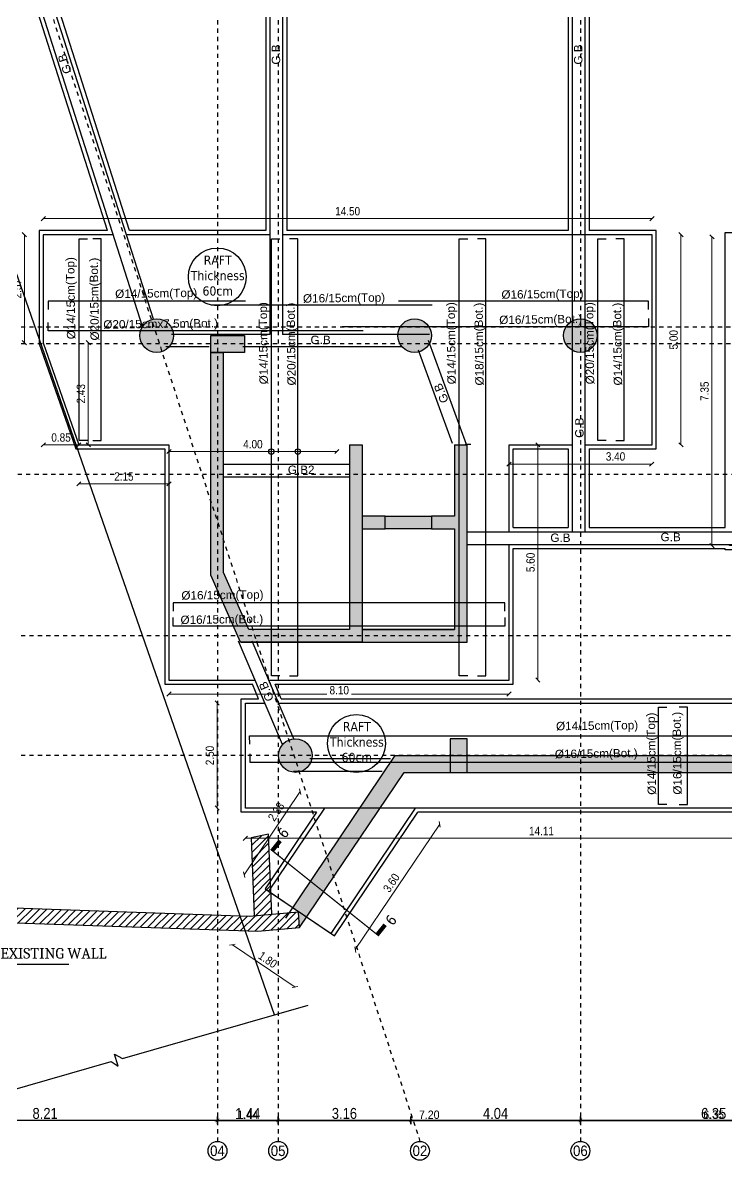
# Model space of a CAD drawing. Header units: metres. Extents: x -55 to 193, y -43 to 92.
# Drawn here: x -22.38 to -5.62, y -10.28 to 16.8 of the extents above; entities that cross this region are included whole.
import ezdxf
from ezdxf.enums import TextEntityAlignment as Align

# ---------------------------------------------------------------- set-up
doc = ezdxf.new("R2010")
doc.units = ezdxf.units.M
doc.header["$MEASUREMENT"] = 0
doc.linetypes.add('CENTER', pattern=[50.8, 31.75, -6.35, 6.35, -6.35])
doc.linetypes.add('F.B COLUMN & AXIS$0$DASHDOT', pattern=[25.4, 12.7, -6.35, 0, -6.35])
for name, color, linetype in [('$0$A-AX-AXIS TAGS', 20, 'Continuous'), ('$0$A-AX-NO. TEXT', 41, 'Continuous'), ('A-AX-AXIS LINE', 9, 'CENTER'), ('A-G-DIMENSION', 191, 'Continuous'), ('A-G-EXISTING WALL', 53, 'Continuous'), ('A-G-XREF LOCKED', 7, 'Continuous'), ('A-P-TEXT', 2, 'Continuous'), ('S-BLINDING LINE', 1, 'Continuous'), ('S-CONCRETE PLANS', 4, 'Continuous'), ('S-CONCRETE WALLS', 5, 'Continuous'), ('S-S-BEARING WALL', 150, 'Continuous'), ('S-S-BEARING WALL HATCH', 250, 'Continuous'), ('S-S-BEARING WALL HATCH UNDER THE GROUND', 250, 'Continuous'), ('S-S-BEARING WALL UNDER THE GROUND', 150, 'Continuous'), ('S-S-COLUMN', 60, 'Continuous'), ('S-S-COLUMN HATCH', 250, 'Continuous'), ('S-Steel', 3, 'Continuous'), ('S-SYMPOLS', 6, 'Continuous'), ('S-TAGS', 135, 'Continuous'), ('S-TEXT- BEAMS', 7, 'Continuous')]:
    doc.layers.add(name, color=color, linetype=linetype)
doc.layers.add('S-DIMENSIONS', color=134, linetype='Continuous', lineweight=13)
doc.layers.add('S-TEXT-STEEL', color=255, linetype='Continuous', lineweight=15)
doc.styles.add('$0$MT 1-150 (m)', font='arial.ttf', dxfattribs={"width": 0.9, "height": 0.3})
doc.styles.add('ARIAL', font='arial.ttf')
doc.styles.add('MT 1-100 (m)', font='arial.ttf', dxfattribs={"width": 0.9, "height": 0.2})
doc.styles.add('Site 1-200 (m)', font='arial.ttf', dxfattribs={"width": 0.85, "height": 0.2})
doc.styles.get("Standard").update_dxf_attribs({"font": 'arial.ttf'})
doc.styles.add('Tohama', font='tahoma.ttf')
doc.dimstyles.new('FC 1-100 (m)', dxfattribs={"dimtxt": 0.2, "dimasz": 0.1, "dimexe": 0.144, "dimexo": 0.144, "dimgap": 0.072, "dimtad": 1, "dimzin": 1, "dimtxsty": 'Site 1-200 (m)', "dimblk": 'OBLIQUE', "dimcen": 90, "dimse1": 1, "dimse2": 1, "dimclrd": 256, "dimclrt": 256, "dimadec": 3, "dimazin": 3, "dimtfac": 1, "dimtix": 1, "dimtmove": 2, "dimatfit": 3, "dimfxl": 0.144, "dimlwd": -1})
doc.dimstyles.new('FC 1-200 (m)', dxfattribs={"dimtxt": 0.26, "dimasz": 0.03, "dimexe": 0.144, "dimexo": 0.144, "dimgap": 0.03, "dimtad": 1, "dimzin": 9, "dimtxsty": 'Site 1-200 (m)', "dimblk": 'CC-DIMTICK', "dimcen": 90, "dimse1": 1, "dimse2": 1, "dimclrd": 256, "dimclrt": 256, "dimadec": 3, "dimazin": 3, "dimtfac": 1, "dimtix": 1, "dimtmove": 2, "dimatfit": 3, "dimfxl": 0.144, "dimlwd": -1})
doc.dimstyles.new('MOSTAQBAL 1-100 (m)', dxfattribs={"dimtxt": 0.2, "dimasz": 0.027, "dimexe": 0.144, "dimexo": 0.144, "dimgap": 0.072, "dimtad": 1, "dimzin": 1, "dimtxsty": 'MT 1-100 (m)', "dimblk": 'CC-DIMTICK', "dimcen": 90, "dimse1": 1, "dimse2": 1, "dimclrd": 256, "dimclrt": 256, "dimadec": 3, "dimazin": 3, "dimtfac": 1, "dimtix": 1, "dimtmove": 2, "dimatfit": 3, "dimfxl": 0.144, "dimlwd": -1})

# ---------------------------------------------------------------- blocks, each defined once
blk = doc.blocks.new('EXISTING WALL')
for p, q in [((-15.816, -4.378), (-16.98, -4.476)), ((-15.785, -4.742), (-15.816, -4.378))]:
    blk.add_line(p, q)
for points in [[(-16.45, -4.431), (-16.526, -2.517), (-16.938, -2.61), (-16.865, -4.466)], [(-26.059, -4.17), (-26.065, -4.515), (-25.344, -4.533), (-16.781, -4.831), (-15.785, -4.742)], [(-16.98, -4.476), (-25.297, -4.183), (-26.059, -4.17)]]:
    blk.add_lwpolyline(points)
blk = doc.blocks.new('_OBLIQUE')
at = {"color": 0, "linetype": 'ByBlock'}
blk.add_line((-0.5, -0.5), (0.5, 0.5), dxfattribs=at)
blk = doc.blocks.new('$0$AXIS TAGS')
at = {"layer": '$0$A-AX-AXIS TAGS'}
blk.add_circle((0, 0), 0.225, dxfattribs=at)
at = {"layer": '$0$A-AX-NO. TEXT', "style": '$0$MT 1-150 (m)', "width": 0.9}
blk.add_attdef('A', text='', height=0.25, dxfattribs=at).set_placement((0, 0), align=Align.MIDDLE_CENTER)
blk = doc.blocks.new('1086-B1-AX-BS2')
at = {"layer": 'A-AX-AXIS LINE', "linetype": 'F.B COLUMN & AXIS$0$DASHDOT', "ltscale": 0.05}
for p, q in [((-38063, 67057, 0), (-12920, -9832, 0)), ((-17743, 67057), (-17743, -9832)), ((-16298, 67057), (-16298, -9832)), ((-9098, 67057), (-9098, -9832)), ((13678, 9549), (-51502, 9549)), ((13678, 9149), (-51502, 9149)), ((13678, 2199), (-51502, 2199)), ((13678, -648), (-51502, -648))]:
    blk.add_line(p, q, dxfattribs=at)
at = {"layer": '$0$A-AX-NO. TEXT', "xscale": 999.9999999999995, "yscale": 999.9999999999995, "zscale": 999.9999999999995}
for p, values in [((-17743, -10057, 0), {'A': '04'}), ((-16298, -10057, 0), {'A': '05'}), ((-12920, -10057, 0), {'A': '02'}), ((-9098, -10057, 0), {'A': '06'})]:
    blk.add_blockref('$0$AXIS TAGS', p, dxfattribs=at).add_auto_attribs(values)
blk = doc.blocks.new('CC-DIMTICK')
for p, q in [((0, 3), (0, -3)), ((2, 0), (-2, 0))]:
    blk.add_line(p, q)
at = {"const_width": 0.444, "flags": 128}
blk.add_lwpolyline([(-1.41, -1.41), (1.41, 1.41)], dxfattribs=at)
blk = doc.blocks.new('*D303')
at = {"layer": 'A-G-DIMENSION', "transparency": 16777216}
blk.add_line((-2.778, -9.332), (-9.068, -9.332), dxfattribs=at)
at = {"layer": 'A-G-DIMENSION', "transparency": 16777216, "xscale": 0.03, "yscale": 0.03, "zscale": 0.03, "rotation": 180}
blk.add_blockref('CC-DIMTICK', (-9.098, -9.332), dxfattribs=at)
at = {"layer": 'A-G-DIMENSION', "transparency": 16777216, "xscale": 0.03, "yscale": 0.03, "zscale": 0.03}
blk.add_blockref('CC-DIMTICK', (-2.748, -9.332), dxfattribs=at)
at = {"layer": 'A-G-DIMENSION', "transparency": 16777216, "insert": (-5.923, -9.169), "char_height": 0.26, "attachment_point": 5, "style": 'Site 1-200 (m)'}
blk.add_mtext('\\A1;6.35', dxfattribs=at)
blk = doc.blocks.new('*D304')
at = {"layer": 'A-G-DIMENSION', "transparency": 16777216}
blk.add_line((-9.128, -9.332), (-13.109, -9.332), dxfattribs=at)
at = {"layer": 'A-G-DIMENSION', "transparency": 16777216, "xscale": 0.03, "yscale": 0.03, "zscale": 0.03, "rotation": 180}
blk.add_blockref('CC-DIMTICK', (-13.139, -9.332), dxfattribs=at)
at = {"layer": 'A-G-DIMENSION', "transparency": 16777216, "xscale": 0.03, "yscale": 0.03, "zscale": 0.03}
blk.add_blockref('CC-DIMTICK', (-9.098, -9.332), dxfattribs=at)
at = {"layer": 'A-G-DIMENSION', "transparency": 16777216, "insert": (-11.119, -9.169), "char_height": 0.26, "attachment_point": 5, "style": 'Site 1-200 (m)'}
blk.add_mtext('\\A1;4.04', dxfattribs=at)
blk = doc.blocks.new('*D305')
at = {"layer": 'A-G-DIMENSION', "transparency": 16777216}
blk.add_line((-13.169, -9.332), (-16.268, -9.332), dxfattribs=at)
at = {"layer": 'A-G-DIMENSION', "transparency": 16777216, "xscale": 0.03, "yscale": 0.03, "zscale": 0.03, "rotation": 180}
blk.add_blockref('CC-DIMTICK', (-16.298, -9.332), dxfattribs=at)
at = {"layer": 'A-G-DIMENSION', "transparency": 16777216, "xscale": 0.03, "yscale": 0.03, "zscale": 0.03}
blk.add_blockref('CC-DIMTICK', (-13.139, -9.332), dxfattribs=at)
at = {"layer": 'A-G-DIMENSION', "transparency": 16777216, "insert": (-14.719, -9.169), "char_height": 0.26, "attachment_point": 5, "style": 'Site 1-200 (m)'}
blk.add_mtext('\\A1;3.16', dxfattribs=at)
blk = doc.blocks.new('*D306')
at = {"layer": 'A-G-DIMENSION', "transparency": 16777216}
blk.add_line((-16.328, -9.332), (-17.713, -9.332), dxfattribs=at)
at = {"layer": 'A-G-DIMENSION', "transparency": 16777216, "xscale": 0.03, "yscale": 0.03, "zscale": 0.03, "rotation": 180}
blk.add_blockref('CC-DIMTICK', (-17.743, -9.332), dxfattribs=at)
at = {"layer": 'A-G-DIMENSION', "transparency": 16777216, "xscale": 0.03, "yscale": 0.03, "zscale": 0.03}
blk.add_blockref('CC-DIMTICK', (-16.298, -9.332), dxfattribs=at)
at = {"layer": 'A-G-DIMENSION', "transparency": 16777216, "insert": (-17.021, -9.172), "char_height": 0.26, "attachment_point": 5, "style": 'Site 1-200 (m)'}
blk.add_mtext('\\A1;1.44', dxfattribs=at)
blk = doc.blocks.new('*D307')
at = {"layer": 'A-G-DIMENSION', "transparency": 16777216}
blk.add_line((-17.773, -9.332), (-25.922, -9.332), dxfattribs=at)
at = {"layer": 'A-G-DIMENSION', "transparency": 16777216, "xscale": 0.03, "yscale": 0.03, "zscale": 0.03, "rotation": 180}
blk.add_blockref('CC-DIMTICK', (-25.952, -9.332), dxfattribs=at)
at = {"layer": 'A-G-DIMENSION', "transparency": 16777216, "xscale": 0.03, "yscale": 0.03, "zscale": 0.03}
blk.add_blockref('CC-DIMTICK', (-17.743, -9.332), dxfattribs=at)
at = {"layer": 'A-G-DIMENSION', "transparency": 16777216, "insert": (-21.848, -9.169), "char_height": 0.26, "attachment_point": 5, "style": 'Site 1-200 (m)'}
blk.add_mtext('\\A1;8.21', dxfattribs=at)
blk = doc.blocks.new('1086-B1-AX-BS1')
at = {"layer": 'A-AX-AXIS LINE', "linetype": 'F.B COLUMN & AXIS$0$DASHDOT', "ltscale": 0.05}
for p, q in [((-17743, 67057), (-17743, -9832)), ((-16298, 67057), (-16298, -9832)), ((-9098, 67057), (-9098, -9832)), ((29078, 9549), (-51502, 9549)), ((29078, 9149), (-51502, 9149)), ((-51502, 6049), (29078, 6049)), ((29078, 2199), (-51502, 2199)), ((29078, -648), (-51502, -648))]:
    blk.add_line(p, q, dxfattribs=at)
at = {"layer": '$0$A-AX-NO. TEXT', "xscale": 999.9999999999995, "yscale": 999.9999999999995, "zscale": 999.9999999999995}
for p, values in [((-17743, -10057, 0), {'A': '04'}), ((-16298, -10057, 0), {'A': '05'}), ((-9098, -10057, 0), {'A': '06'})]:
    blk.add_blockref('$0$AXIS TAGS', p, dxfattribs=at).add_auto_attribs(values)
blk = doc.blocks.new('*D318')
at = {"layer": 'A-G-DIMENSION', "transparency": 16777216}
blk.add_line((-17.716, -9.332), (-16.325, -9.332), dxfattribs=at)
at = {"layer": 'A-G-DIMENSION', "transparency": 16777216, "xscale": 0.027, "yscale": 0.027, "zscale": 0.027, "rotation": 180}
blk.add_blockref('CC-DIMTICK', (-17.743, -9.332), dxfattribs=at)
at = {"layer": 'A-G-DIMENSION', "transparency": 16777216, "xscale": 0.027, "yscale": 0.027, "zscale": 0.027}
blk.add_blockref('CC-DIMTICK', (-16.298, -9.332), dxfattribs=at)
at = {"layer": 'A-G-DIMENSION', "transparency": 16777216, "insert": (-17.021, -9.202), "char_height": 0.2, "attachment_point": 5, "style": 'MT 1-100 (m)'}
blk.add_mtext('\\A1;1.44', dxfattribs=at)
blk = doc.blocks.new('*D319')
at = {"layer": 'A-G-DIMENSION', "transparency": 16777216}
blk.add_line((-16.271, -9.332), (-9.125, -9.332), dxfattribs=at)
at = {"layer": 'A-G-DIMENSION', "transparency": 16777216, "xscale": 0.027, "yscale": 0.027, "zscale": 0.027, "rotation": 180}
blk.add_blockref('CC-DIMTICK', (-16.298, -9.332), dxfattribs=at)
at = {"layer": 'A-G-DIMENSION', "transparency": 16777216, "xscale": 0.027, "yscale": 0.027, "zscale": 0.027}
blk.add_blockref('CC-DIMTICK', (-9.098, -9.332), dxfattribs=at)
at = {"layer": 'A-G-DIMENSION', "transparency": 16777216, "insert": (-12.698, -9.2), "char_height": 0.2, "attachment_point": 5, "style": 'MT 1-100 (m)'}
blk.add_mtext('\\A1;7.20', dxfattribs=at)
blk = doc.blocks.new('*D320')
at = {"layer": 'A-G-DIMENSION', "transparency": 16777216}
blk.add_line((-9.071, -9.332), (-2.775, -9.332), dxfattribs=at)
at = {"layer": 'A-G-DIMENSION', "transparency": 16777216, "xscale": 0.027, "yscale": 0.027, "zscale": 0.027, "rotation": 180}
blk.add_blockref('CC-DIMTICK', (-9.098, -9.332), dxfattribs=at)
at = {"layer": 'A-G-DIMENSION', "transparency": 16777216, "xscale": 0.027, "yscale": 0.027, "zscale": 0.027}
blk.add_blockref('CC-DIMTICK', (-2.748, -9.332), dxfattribs=at)
at = {"layer": 'A-G-DIMENSION', "transparency": 16777216, "insert": (-5.923, -9.2), "char_height": 0.2, "attachment_point": 5, "style": 'MT 1-100 (m)'}
blk.add_mtext('\\A1;6.35', dxfattribs=at)
blk = doc.blocks.new('*D45')
at = {"layer": 'S-DIMENSIONS', "transparency": 16777216}
blk.add_line((-18.898, 5.819), (-21.045, 5.819), dxfattribs=at)
at = {"layer": 'S-DIMENSIONS', "transparency": 16777216, "xscale": 0.1, "yscale": 0.1, "zscale": 0.1, "rotation": 180}
blk.add_blockref('_OBLIQUE', (-21.045, 5.819), dxfattribs=at)
at = {"layer": 'S-DIMENSIONS', "transparency": 16777216, "xscale": 0.1, "yscale": 0.1, "zscale": 0.1}
blk.add_blockref('_OBLIQUE', (-18.898, 5.819), dxfattribs=at)
at = {"layer": 'S-DIMENSIONS', "transparency": 16777216, "insert": (-19.972, 5.993), "char_height": 0.2, "attachment_point": 5, "style": 'Site 1-200 (m)'}
blk.add_mtext('\\A1;2.15', dxfattribs=at)
blk = doc.blocks.new('*D46')
at = {"layer": 'S-DIMENSIONS', "transparency": 16777216}
blk.add_line((-10.111, 6.749), (-10.111, 1.149), dxfattribs=at)
at = {"layer": 'S-DIMENSIONS', "transparency": 16777216, "xscale": 0.1, "yscale": 0.1, "zscale": 0.1}
for p, rotation in [((-10.111, 6.749), 90), ((-10.111, 1.149), 270)]:
    blk.add_blockref('_OBLIQUE', p, dxfattribs=dict(at, rotation=rotation))
at = {"layer": 'S-DIMENSIONS', "transparency": 16777216, "insert": (-10.285, 3.949), "char_height": 0.2, "attachment_point": 5, "rotation": 90, "style": 'Site 1-200 (m)'}
blk.add_mtext('\\A1;5.60', dxfattribs=at)
blk = doc.blocks.new('*D47')
at = {"layer": 'S-DIMENSIONS', "transparency": 16777216}
blk.add_line((-10.798, 6.289), (-7.399, 6.289), dxfattribs=at)
at = {"layer": 'S-DIMENSIONS', "transparency": 16777216, "xscale": 0.1, "yscale": 0.1, "zscale": 0.1, "rotation": 180}
blk.add_blockref('_OBLIQUE', (-10.798, 6.289), dxfattribs=at)
at = {"layer": 'S-DIMENSIONS', "transparency": 16777216, "xscale": 0.1, "yscale": 0.1, "zscale": 0.1}
blk.add_blockref('_OBLIQUE', (-7.399, 6.289), dxfattribs=at)
at = {"layer": 'S-DIMENSIONS', "transparency": 16777216, "insert": (-8.261, 6.47), "char_height": 0.2, "attachment_point": 5, "style": 'Site 1-200 (m)'}
blk.add_mtext('\\A1;3.40', dxfattribs=at)
blk = doc.blocks.new('*D48')
at = {"layer": 'S-DIMENSIONS', "transparency": 16777216}
blk.add_line((-6.703, 6.749), (-6.703, 11.749), dxfattribs=at)
at = {"layer": 'S-DIMENSIONS', "transparency": 16777216, "xscale": 0.1, "yscale": 0.1, "zscale": 0.1}
for p, rotation in [((-6.703, 11.749), 90), ((-6.703, 6.749), 270)]:
    blk.add_blockref('_OBLIQUE', p, dxfattribs=dict(at, rotation=rotation))
at = {"layer": 'S-DIMENSIONS', "transparency": 16777216, "insert": (-6.877, 9.249), "char_height": 0.2, "attachment_point": 5, "rotation": 90, "style": 'Site 1-200 (m)'}
blk.add_mtext('\\A1;5.00', dxfattribs=at)
blk = doc.blocks.new('*D49')
at = {"layer": 'S-DIMENSIONS', "transparency": 16777216}
blk.add_line((-17.75, -1.898), (-17.75, 0.602), dxfattribs=at)
at = {"layer": 'S-DIMENSIONS', "transparency": 16777216, "xscale": 0.1, "yscale": 0.1, "zscale": 0.1}
for p, rotation in [((-17.75, 0.602), 90), ((-17.75, -1.898), 270)]:
    blk.add_blockref('_OBLIQUE', p, dxfattribs=dict(at, rotation=rotation))
at = {"layer": 'S-DIMENSIONS', "transparency": 16777216, "insert": (-17.924, -0.648), "char_height": 0.2, "attachment_point": 5, "rotation": 90, "style": 'Site 1-200 (m)'}
blk.add_mtext('\\A1;2.50', dxfattribs=at)
blk = doc.blocks.new('*D71')
at = {"layer": 'S-DIMENSIONS', "transparency": 16777216}
blk.add_line((-18.898, 6.588), (-14.9, 6.588), dxfattribs=at)
at = {"layer": 'S-DIMENSIONS', "transparency": 16777216, "xscale": 0.1, "yscale": 0.1, "zscale": 0.1, "rotation": 180}
blk.add_blockref('_OBLIQUE', (-18.898, 6.588), dxfattribs=at)
at = {"layer": 'S-DIMENSIONS', "transparency": 16777216, "xscale": 0.1, "yscale": 0.1, "zscale": 0.1}
blk.add_blockref('_OBLIQUE', (-14.9, 6.588), dxfattribs=at)
at = {"layer": 'S-DIMENSIONS', "transparency": 16777216, "insert": (-16.899, 6.762), "char_height": 0.2, "attachment_point": 5, "style": 'Site 1-200 (m)'}
blk.add_mtext('\\A1;4.00', dxfattribs=at)
blk = doc.blocks.new('*D90')
at = {"layer": 'S-DIMENSIONS', "transparency": 16777216}
blk.add_line((-5.965, 4.349), (-5.965, 11.699), dxfattribs=at)
at = {"layer": 'S-DIMENSIONS', "transparency": 16777216, "xscale": 0.1, "yscale": 0.1, "zscale": 0.1}
for p, rotation in [((-5.965, 11.699), 90), ((-5.965, 4.349), 270)]:
    blk.add_blockref('_OBLIQUE', p, dxfattribs=dict(at, rotation=rotation))
at = {"layer": 'S-DIMENSIONS', "transparency": 16777216, "insert": (-6.139, 8.024), "char_height": 0.2, "attachment_point": 5, "rotation": 90, "style": 'Site 1-200 (m)'}
blk.add_mtext('\\A1;7.35', dxfattribs=at)
blk = doc.blocks.new('*D206')
at = {"layer": 'S-DIMENSIONS', "transparency": 16777216}
blk.add_line((-12.45, -2.285), (-14.46, -5.268), dxfattribs=at)
at = {"layer": 'S-DIMENSIONS', "transparency": 16777216, "xscale": 0.1, "yscale": 0.1, "zscale": 0.1}
for p, rotation in [((-12.45, -2.285), 56.02478129810418), ((-14.46, -5.268), 236.0247812981042)]:
    blk.add_blockref('_OBLIQUE', p, dxfattribs=dict(at, rotation=rotation))
at = {"layer": 'S-DIMENSIONS', "transparency": 16777216, "insert": (-13.6, -3.679), "char_height": 0.2, "attachment_point": 5, "rotation": 56.0248, "style": 'Site 1-200 (m)'}
blk.add_mtext('\\A1;3.60', dxfattribs=at)
blk = doc.blocks.new('*D207')
at = {"layer": 'S-DIMENSIONS', "transparency": 16777216}
blk.add_line((-17.106, -3.485), (-15.773, -1.508), dxfattribs=at)
at = {"layer": 'S-DIMENSIONS', "transparency": 16777216, "xscale": 0.1, "yscale": 0.1, "zscale": 0.1}
for p, rotation in [((-15.773, -1.508), 56.02478129810367), ((-17.106, -3.485), 236.0247812981037)]:
    blk.add_blockref('_OBLIQUE', p, dxfattribs=dict(at, rotation=rotation))
at = {"layer": 'S-DIMENSIONS', "transparency": 16777216, "insert": (-16.343, -1.986), "char_height": 0.2, "attachment_point": 5, "rotation": 56.0248, "style": 'Site 1-200 (m)'}
blk.add_mtext('\\A1;2.38', dxfattribs=at)
blk = doc.blocks.new('*D208')
at = {"layer": 'S-DIMENSIONS', "transparency": 16777216}
blk.add_line((-17.388, -5.152), (-15.896, -6.158), dxfattribs=at)
at = {"layer": 'S-DIMENSIONS', "transparency": 16777216, "xscale": 0.1, "yscale": 0.1, "zscale": 0.1}
for p, rotation in [((-17.388, -5.152), 146.0247812981041), ((-15.896, -6.158), 326.0247812981041)]:
    blk.add_blockref('_OBLIQUE', p, dxfattribs=dict(at, rotation=rotation))
at = {"layer": 'S-DIMENSIONS', "transparency": 16777216, "insert": (-16.545, -5.511), "char_height": 0.2, "attachment_point": 5, "rotation": 326.0248, "style": 'Site 1-200 (m)'}
blk.add_mtext('\\A1;1.80', dxfattribs=at)
blk = doc.blocks.new('*D246')
at = {"layer": 'S-DIMENSIONS', "transparency": 16777216}
blk.add_line((-2.972, -2.617), (-17.078, -2.617), dxfattribs=at)
at = {"layer": 'S-DIMENSIONS', "transparency": 16777216, "xscale": 0.1, "yscale": 0.1, "zscale": 0.1, "rotation": 180}
blk.add_blockref('_OBLIQUE', (-17.078, -2.617), dxfattribs=at)
at = {"layer": 'S-DIMENSIONS', "transparency": 16777216, "xscale": 0.1, "yscale": 0.1, "zscale": 0.1}
blk.add_blockref('_OBLIQUE', (-2.972, -2.617), dxfattribs=at)
at = {"layer": 'S-DIMENSIONS', "transparency": 16777216, "insert": (-10.025, -2.445), "char_height": 0.2, "attachment_point": 5, "style": 'Site 1-200 (m)'}
blk.add_mtext('\\A1;14.11', dxfattribs=at)
blk = doc.blocks.new('*D252')
at = {"layer": 'S-DIMENSIONS', "transparency": 16777216}
blk.add_line((-7.392, 12.134), (-21.892, 12.134), dxfattribs=at)
at = {"layer": 'S-DIMENSIONS', "transparency": 16777216, "xscale": 0.1, "yscale": 0.1, "zscale": 0.1, "rotation": 180}
blk.add_blockref('_OBLIQUE', (-21.892, 12.134), dxfattribs=at)
at = {"layer": 'S-DIMENSIONS', "transparency": 16777216, "xscale": 0.1, "yscale": 0.1, "zscale": 0.1}
blk.add_blockref('_OBLIQUE', (-7.392, 12.134), dxfattribs=at)
at = {"layer": 'S-DIMENSIONS', "transparency": 16777216, "insert": (-14.642, 12.308), "char_height": 0.2, "attachment_point": 5, "style": 'Site 1-200 (m)'}
blk.add_mtext('\\A1;14.50', dxfattribs=at)
blk = doc.blocks.new('*D253')
at = {"layer": 'S-DIMENSIONS', "transparency": 16777216}
for p, q in [((-18.898, 0.815), (-15.135, 0.815)), ((-10.798, 0.815), (-14.55, 0.815))]:
    blk.add_line(p, q, dxfattribs=at)
at = {"layer": 'S-DIMENSIONS', "transparency": 16777216, "xscale": 0.1, "yscale": 0.1, "zscale": 0.1, "rotation": 180}
blk.add_blockref('_OBLIQUE', (-18.898, 0.815), dxfattribs=at)
at = {"layer": 'S-DIMENSIONS', "transparency": 16777216, "xscale": 0.1, "yscale": 0.1, "zscale": 0.1}
blk.add_blockref('_OBLIQUE', (-10.798, 0.815), dxfattribs=at)
at = {"layer": 'S-DIMENSIONS', "transparency": 16777216, "insert": (-14.842, 0.906), "char_height": 0.2, "attachment_point": 5, "style": 'Site 1-200 (m)'}
blk.add_mtext('\\A1;8.10', dxfattribs=at)
blk = doc.blocks.new('*D254')
at = {"layer": 'S-DIMENSIONS', "transparency": 16777216}
blk.add_line((-22.342, 9.179), (-22.342, 11.749), dxfattribs=at)
at = {"layer": 'S-DIMENSIONS', "transparency": 16777216, "xscale": 0.1, "yscale": 0.1, "zscale": 0.1}
for p, rotation in [((-22.342, 11.749), 90), ((-22.342, 9.179), 270)]:
    blk.add_blockref('_OBLIQUE', p, dxfattribs=dict(at, rotation=rotation))
at = {"layer": 'S-DIMENSIONS', "transparency": 16777216, "insert": (-22.516, 10.464), "char_height": 0.2, "attachment_point": 5, "rotation": 90, "style": 'Site 1-200 (m)'}
blk.add_mtext('\\A1;2.57', dxfattribs=at)
blk = doc.blocks.new('*D255')
at = {"layer": 'S-DIMENSIONS', "transparency": 16777216}
blk.add_line((-20.821, 9.179), (-20.821, 6.749), dxfattribs=at)
at = {"layer": 'S-DIMENSIONS', "transparency": 16777216, "xscale": 0.1, "yscale": 0.1, "zscale": 0.1}
for p, rotation in [((-20.821, 9.179), 90), ((-20.821, 6.749), 270)]:
    blk.add_blockref('_OBLIQUE', p, dxfattribs=dict(at, rotation=rotation))
at = {"layer": 'S-DIMENSIONS', "transparency": 16777216, "insert": (-20.995, 7.964), "char_height": 0.2, "attachment_point": 5, "rotation": 90, "style": 'Site 1-200 (m)'}
blk.add_mtext('\\A1;2.43', dxfattribs=at)
blk = doc.blocks.new('*D256')
at = {"layer": 'S-DIMENSIONS', "transparency": 16777216}
blk.add_line((-21.045, 6.747), (-21.892, 6.747), dxfattribs=at)
at = {"layer": 'S-DIMENSIONS', "transparency": 16777216, "xscale": 0.1, "yscale": 0.1, "zscale": 0.1, "rotation": 180}
blk.add_blockref('_OBLIQUE', (-21.892, 6.747), dxfattribs=at)
at = {"layer": 'S-DIMENSIONS', "transparency": 16777216, "xscale": 0.1, "yscale": 0.1, "zscale": 0.1}
blk.add_blockref('_OBLIQUE', (-21.045, 6.747), dxfattribs=at)
at = {"layer": 'S-DIMENSIONS', "transparency": 16777216, "insert": (-21.469, 6.921), "char_height": 0.2, "attachment_point": 5, "style": 'Site 1-200 (m)'}
blk.add_mtext('\\A1;0.85', dxfattribs=at)
blk = doc.blocks.new('1086-B1-X-COBS2')
at = {"layer": 'A-G-EXISTING WALL'}
h = blk.add_hatch(dxfattribs=at)
h.set_pattern_fill('ANSI31', color=256)
h.paths.add_polyline_path([(-16.526, -2.517), (-16.938, -2.61), (-16.882, -4.03), (-16.472, -4.433), (-16.45, -4.431)])
h.paths.add_polyline_path([(-16.882, -4.03), (-16.865, -4.466), (-16.472, -4.433)])
h = blk.add_hatch(dxfattribs=at)
h.set_pattern_fill('ANSI31', color=256)
h.paths.add_polyline_path([(-16.472, -4.433), (-16.98, -4.476), (-17.199, -4.468), (-17.076, -4.821), (-16.781, -4.831), (-16.126, -4.772)])
h.paths.add_polyline_path([(-15.816, -4.378), (-16.472, -4.433), (-16.126, -4.772), (-15.785, -4.742)])
h.paths.add_polyline_path([(-17.199, -4.468), (-20.951, -4.336), (-20.827, -4.69), (-17.076, -4.821)])
h.paths.add_polyline_path([(-20.951, -4.336), (-21.239, -4.326), (-21.115, -4.68), (-20.827, -4.69)])
h.paths.add_polyline_path([(-21.239, -4.326), (-25.059, -4.191), (-24.935, -4.547), (-21.115, -4.68)])
h.paths.add_polyline_path([(-25.059, -4.191), (-25.297, -4.183), (-26.059, -4.17), (-26.065, -4.519), (-25.344, -4.533), (-24.935, -4.547)])
at = {"layer": 'S-S-BEARING WALL HATCH'}
h = blk.add_hatch(color=256, dxfattribs=at)
h.dxf.hatch_style = 1
h.paths.add_polyline_path([(-13.298, -1.051), (-12.198, -1.051), (-12.198, -0.651), (-13.511, -0.651), (-15.965, -4.292), (-15.816, -4.378), (-15.785, -4.742)])
h.paths.add_polyline_path([(-28.639, -1.051), (-29.176, -1.051), (-26.065, -4.519), (-26.059, -4.166), (-25.837, -4.174)])
h = blk.add_hatch(color=256, dxfattribs=at)
h.dxf.hatch_style = 1
h.paths.add_polyline_path([(-12.098, -0.651), (-12.098, -1.051), (-2.348, -1.051), (-2.348, -0.651)])
at = {"layer": 'S-S-BEARING WALL HATCH UNDER THE GROUND'}
h = blk.add_hatch(color=256, dxfattribs=at)
h.dxf.hatch_style = 1
h.paths.add_polyline_path([(-17.898, 9.349), (-17.898, 8.949), (-17.098, 8.949), (-17.098, 9.349)])
h = blk.add_hatch(color=256, dxfattribs=at)
h.dxf.hatch_style = 1
h.paths.add_polyline_path([(-14.598, 6.749), (-14.298, 6.749), (-14.298, 2.049), (-17.194, 2.049), (-17.898, 3.643), (-17.898, 8.949), (-17.598, 8.949), (-17.598, 3.706), (-16.998, 2.349), (-14.598, 2.349)])
h = blk.add_hatch(color=256, dxfattribs=at)
h.dxf.hatch_style = 1
h.paths.add_polyline_path([(-14.298, 5.049), (-13.748, 5.049), (-13.748, 4.749), (-14.298, 4.749)], flags=17)
h.paths.add_polyline_path([(-11.798, 6.749), (-12.098, 6.749), (-12.098, 5.049), (-12.648, 5.049), (-12.648, 4.749), (-12.098, 4.749), (-12.098, 2.349), (-14.298, 2.349), (-14.298, 2.049), (-11.798, 2.049)])
at = {"layer": 'S-S-COLUMN HATCH'}
h = blk.add_hatch(color=256, dxfattribs=at)
h.dxf.hatch_style = 1
edge = h.paths.add_edge_path()
edge.add_arc((-19.192, 9.349), 0.4, 0, 360)
h = blk.add_hatch(color=256, dxfattribs=at)
h.dxf.hatch_style = 1
edge = h.paths.add_edge_path()
edge.add_arc((-13.048, 9.349), 0.4, 0, 360)
h = blk.add_hatch(color=256, dxfattribs=at)
h.dxf.hatch_style = 1
edge = h.paths.add_edge_path()
edge.add_arc((-9.098, 9.349), 0.4, 0, 360)
h = blk.add_hatch(color=256, dxfattribs=at)
h.dxf.hatch_style = 1
edge = h.paths.add_edge_path()
edge.add_arc((-15.888, -0.648), 0.4, 0, 360)
h = blk.add_hatch(color=256, dxfattribs=at)
h.dxf.hatch_style = 1
h.paths.add_polyline_path([(-12.198, -0.251), (-12.198, -1.051), (-11.798, -1.051), (-11.798, -0.251)])
at = {"layer": 'S-S-BEARING WALL'}
for p, q in [((-17.598, 3.706), (-17.598, 8.949)), ((-14.598, 6.749), (-14.298, 6.749)), ((-14.598, 6.749), (-14.598, 2.349)), ((-12.098, 6.749), (-12.098, 5.049)), ((-12.098, 6.749), (-11.798, 6.749)), ((-11.798, 2.049), (-11.798, 6.749)), ((-13.748, 5.049), (-14.298, 5.049)), ((-13.748, 4.749), (-13.748, 5.049)), ((-12.098, 5.049), (-12.648, 5.049)), ((-12.648, 5.049), (-12.648, 4.749)), ((-14.298, 4.749), (-13.748, 4.749)), ((-12.648, 4.749), (-12.098, 4.749)), ((-12.098, 4.749), (-12.098, 2.349)), ((-17.194, 2.049), (-17.898, 3.643)), ((-16.998, 2.349), (-17.598, 3.706)), ((-14.598, 2.349), (-16.998, 2.349)), ((-17.194, 2.049), (-11.798, 2.049))]:
    blk.add_line(p, q, dxfattribs=at)
for points in [[(-17.898, 3.643), (-17.898, 9.349), (-17.098, 9.349), (-17.098, 8.949), (-17.598, 8.949)], [(-14.298, 6.749), (-14.298, 2.349), (-12.098, 2.349)]]:
    blk.add_lwpolyline(points, dxfattribs=at)
at = {"layer": 'S-S-BEARING WALL UNDER THE GROUND'}
for p, q in [((-16.117, -4.518), (-13.511, -0.651)), ((-13.511, -0.651), (-2.948, -0.651)), ((-15.785, -4.742), (-13.298, -1.051)), ((-13.298, -1.051), (9.202, -1.051))]:
    blk.add_line(p, q, dxfattribs=at)
at = {"layer": 'S-S-COLUMN'}
blk.add_lwpolyline([(-12.198, -0.251), (-12.198, -1.051), (-11.798, -1.051), (-11.798, -0.251)], close=True, dxfattribs=at)
for centre in [(-19.192, 9.349), (-13.048, 9.349), (-9.098, 9.349), (-15.888, -0.648)]:
    blk.add_circle(centre, 0.4, dxfattribs=at)
at = {"layer": 'A-G-EXISTING WALL'}
blk.add_blockref('EXISTING WALL', (0, 0), dxfattribs=at)
at = {"layer": 'A-G-XREF LOCKED', "xscale": 0.001, "yscale": 0.001, "zscale": 0.001}
blk.add_blockref('1086-B1-AX-BS2', (0, 0), dxfattribs=at)
at = {"layer": 'A-P-TEXT', "insert": (-18.24, -5.231), "char_height": 0.25, "attachment_point": 3}
blk.add_mtext_dynamic_manual_height_columns('\\pxqc;{\\fCambria Math|b0|i0|c0|p18;EXISTING WALL}', width=6.81977, gutter_width=1, heights=[0], dxfattribs=at)
at = {"layer": 'A-G-DIMENSION'}
for base, p1, p2, picture, middle in [((-25.952, -9.332), (-17.743, -9.332), (-25.952, -9.549), '*D307', (-21.848, -9.169)), ((-17.743227159, -9.332099484), (-16.29822716, -9.332099484), (-17.743227159, -9.332099484), '*D306', (-17.02072716, -9.171567424)), ((-16.298, -9.332), (-13.139, -9.359, 0), (-16.298, -9.332), '*D305', (-14.719, -9.169)), ((-13.139, -9.332), (-9.098, -9.332), (-13.139, -9.359, 0), '*D304', (-11.119, -9.169)), ((-9.098, -9.332), (-2.748, -9.332), (-9.098, -9.332), '*D303', (-5.923, -9.169))]:
    dim = blk.add_linear_dim(base=base, p1=p1, p2=p2, dimstyle='FC 1-200 (m)', dxfattribs=at)
    dim.commit()
    dim.dimension.update_dxf_attribs({"geometry": picture, "text_midpoint": middle})
at = {"layer": 'A-P-TEXT'}
blk.add_leader([(-23.706, -4.329), (-23.195, -5.617), (-21.286, -5.617)], dimstyle='FC 1-100 (m)', override={"dimasz": 0.5}, dxfattribs=at)
blk = doc.blocks.new('1086-B1-X-COBS1')
at = {"layer": 'S-S-BEARING WALL HATCH UNDER THE GROUND'}
h = blk.add_hatch(color=256, dxfattribs=at)
h.dxf.hatch_style = 1
h.paths.add_polyline_path([(-17.898, 9.349), (-17.898, 8.949), (-17.098, 8.949), (-17.098, 9.349)])
h = blk.add_hatch(color=256, dxfattribs=at)
h.dxf.hatch_style = 1
h.paths.add_polyline_path([(-14.598, 6.749), (-14.298, 6.749), (-14.298, 2.049), (-17.194, 2.049), (-17.898, 3.643), (-17.898, 8.949), (-17.598, 8.949), (-17.598, 3.706), (-16.998, 2.349), (-14.598, 2.349)])
h = blk.add_hatch(color=256, dxfattribs=at)
h.dxf.hatch_style = 1
h.paths.add_polyline_path([(-14.298, 5.049), (-13.748, 5.049), (-13.748, 4.749), (-14.298, 4.749)], flags=17)
h.paths.add_polyline_path([(-12.648, 5.049), (-12.098, 5.049), (-12.098, 6.749), (-11.798, 6.749), (-11.798, 5.049), (-11.798, 2.049), (-14.298, 2.049), (-14.298, 2.349), (-12.098, 2.349), (-12.098, 4.749), (-12.648, 4.749)])
at = {"layer": 'S-S-COLUMN HATCH'}
h = blk.add_hatch(color=256, dxfattribs=at)
h.dxf.hatch_style = 1
edge = h.paths.add_edge_path()
edge.add_arc((-13.048, 9.349), 0.4, 0, 360)
h = blk.add_hatch(color=256, dxfattribs=at)
h.dxf.hatch_style = 1
edge = h.paths.add_edge_path()
edge.add_arc((-15.888, -0.648), 0.4, 0, 360)
h = blk.add_hatch(color=256, dxfattribs=at)
h.dxf.hatch_style = 1
h.paths.add_polyline_path([(-12.198, -0.251), (-12.198, -1.051), (-11.798, -1.051), (-11.798, -0.251)])
at = {"layer": 'S-S-BEARING WALL'}
for p, q in [((-17.898, 8.949), (-17.598, 8.949)), ((-17.898, 3.643), (-17.898, 8.949)), ((-17.598, 3.706), (-17.598, 8.949)), ((-14.598, 6.749), (-14.298, 6.749)), ((-14.598, 6.749), (-14.598, 2.349)), ((-14.298, 6.749), (-14.298, 2.049)), ((-12.098, 6.749), (-12.098, 5.049)), ((-12.098, 6.749), (-11.798, 6.749)), ((-11.798, 2.049), (-11.798, 6.749)), ((-13.748, 5.049), (-14.298, 5.049)), ((-13.748, 4.749), (-13.748, 5.049)), ((-12.098, 5.049), (-12.648, 5.049)), ((-12.648, 5.049), (-12.648, 4.749)), ((-14.298, 4.749), (-13.748, 4.749)), ((-12.648, 4.749), (-12.098, 4.749)), ((-12.098, 4.749), (-12.098, 2.349)), ((-17.194, 2.049), (-17.898, 3.643)), ((-16.998, 2.349), (-17.598, 3.706)), ((-14.598, 2.349), (-16.998, 2.349)), ((-12.098, 2.349), (-14.298, 2.349)), ((-14.298, 2.049), (-17.194, 2.049)), ((-14.298, 2.049), (-11.798, 2.049))]:
    blk.add_line(p, q, dxfattribs=at)
blk.add_lwpolyline([(-17.898, 9.349), (-17.098, 9.349), (-17.098, 8.949), (-17.898, 8.949), (-17.898, 9.349)], dxfattribs=at)
at = {"layer": 'S-S-COLUMN'}
blk.add_lwpolyline([(-12.198, -0.251), (-12.198, -1.051), (-11.798, -1.051), (-11.798, -0.251)], close=True, dxfattribs=at)
for centre in [(-13.048, 9.349), (-15.888, -0.648)]:
    blk.add_circle(centre, 0.4, dxfattribs=at)
at = {"xscale": 0.001, "yscale": 0.001, "zscale": 0.001}
blk.add_blockref('1086-B1-AX-BS1', (0, 0), dxfattribs=at)
at = {"layer": 'A-G-DIMENSION'}
for base, p1, p2, picture, middle in [((-2.748, -9.332), (-9.098, -8.484), (-2.748, -8.336), '*D320', (-5.923, -9.2)), ((-9.098, -9.332), (-16.298, -9.481), (-9.098, -8.484), '*D319', (-12.698, -9.2)), ((-16.29822716, -9.332099484), (-17.743227159, -9.481336895), (-16.29822716, -9.481336895), '*D318', (-17.02072716, -9.201690207))]:
    dim = blk.add_linear_dim(base=base, p1=p1, p2=p2, dimstyle='MOSTAQBAL 1-100 (m)', dxfattribs=at)
    dim.commit()
    dim.dimension.update_dxf_attribs({"geometry": picture, "text_midpoint": middle})

msp = doc.modelspace()

# ---------------------------------------------------------------- hatches: boundary and pattern name
at = {"layer": 'S-S-COLUMN HATCH'}
h = msp.add_hatch(color=256, dxfattribs=at)
h.dxf.hatch_style = 1
h.paths.add_polyline_path([(-12.648, 4.749), (-13.748, 4.749), (-13.748, 5.049), (-12.648, 5.049)])

# ---------------------------------------------------------------- linework, layer by layer
at = {"layer": 'S-BLINDING LINE'}
for p, q in [((-16.592, 18.849), (-16.592, 11.849)), ((-16.092, 18.849), (-16.092, 11.849)), ((-20.363, 11.849), (-22.472, 18.449)), ((-19.838, 11.849), (-21.999, 18.614)), ((-9.392, 18.049), (-9.392, 11.849)), ((-8.892, 18.049), (-8.892, 11.849)), ((-11.707, 6.753), (-11.842, 6.753)), ((-9.392, 6.649), (-9.392, 4.777)), ((-8.892, 6.649), (-8.892, 4.777)), ((-10.698, 4.777), (-9.392, 4.777)), ((-8.892, 4.777), (-5.648, 4.777)), ((-10.698, 4.277), (-5.648, 4.277)), ((-16.796, 2.049), (-16.808, 2.077)), ((-16.455, 1.248), (-16.459, 1.257)), ((-16.764, 0.702), (-16.911, 1.049)), ((-16.223, 0.702), (-16.371, 1.049))]:
    msp.add_line(p, q, dxfattribs=at)
for points in [[(-20.363, 11.849), (-21.992, 11.849), (-21.992, 9.149), (-21.554, 7.905), (-21.117, 6.649), (-18.998, 6.649), (-18.998, 1.049), (-16.911, 1.049)], [(-16.592, 11.849), (-19.838, 11.849)], [(-9.392, 11.849), (-16.092, 11.849)], [(-8.892, 6.649), (-7.292, 6.649), (-7.292, 11.849), (-8.892, 11.849)], [(-5.648, 4.777), (-5.648, 11.799), (1.808, 11.799)], [(-10.698, 4.777), (-10.698, 6.649), (-9.392, 6.649)], [(-16.371, 1.049), (-10.698, 1.049), (-10.698, 4.277)], [(-16.223, 0.702), (-3.548, 0.702), (-3.548, 4.249), (-5.648, 4.249), (-5.648, 4.277)], [(-16.485, 1.049), (-16.479, 1.049)], [(-15.383, -1.998), (-17.178, -1.998), (-17.178, 0.702), (-16.764, 0.702)], [(-16.338, 0.702), (-16.332, 0.702)], [(19.852, -1.151), (12.882, -1.151), (12.882, -2.701), (9.682, -2.701), (9.682, -1.701), (-2.872, -1.701), (-2.872, -1.998), (-12.971, -1.998)], [(-15.383, -1.998), (-16.61, -3.819), (-14.952, -4.937), (-12.971, -1.998)]]:
    msp.add_lwpolyline(points, dxfattribs=at)
at = {"layer": 'S-CONCRETE PLANS'}
for p, q in [((-16.192, 55.556), (-16.192, 9.377)), ((-9.292, 55.556), (-9.292, 4.677)), ((-8.992, 55.556), (-8.992, 4.677)), ((-16.492, 49.543), (-16.492, 9.377)), ((-19.529, 9.565), (-28.972, 39.128)), ((-19.27, 9.741), (-28.686, 39.219)), ((-17.942, 9.377), (-18.836, 9.377)), ((-17.091, 9.377), (-18.836, 9.377)), ((-16.492, 9.377), (-17.142, 9.377)), ((-16.492, 9.377), (-17.142, 9.377)), ((-12.692, 9.377), (-16.192, 9.377)), ((-11.814, 6.753), (-12.719, 9.231)), ((-17.942, 9.077), (-18.971, 9.077)), ((-13.357, 9.077), (-17.142, 9.077)), ((-16.492, 9.077), (-17.142, 9.077)), ((-16.492, 9.077), (-17.142, 9.077)), ((-12.142, 6.777), (-12.955, 9.001)), ((-14.598, 6.277), (-17.598, 6.277)), ((-14.598, 5.977), (-17.598, 5.977)), ((-11.798, 4.677), (-2.742, 4.677)), ((-11.798, 4.377), (-2.992, 4.377)), ((-16.194, -0.389), (-17.238, 2.077)), ((-15.927, -0.249), (-16.917, 2.077)), ((-15.545, -0.72), (-13.62, -0.72)), ((-15.932, -1.02), (-13.822, -1.02))]:
    msp.add_line(p, q, dxfattribs=at)
for points in [[(-20.226, 11.749), (-21.892, 11.749), (-21.892, 9.179), (-21.045, 6.749), (-18.898, 6.749), (-18.898, 1.149), (-16.845, 1.149)], [(-16.492, 11.749), (-19.911, 11.749)], [(-8.992, 6.749), (-7.392, 6.749), (-7.392, 11.749), (-16.192, 11.749)], [(-10.798, 4.677), (-10.798, 6.749), (-9.292, 6.749)], [(-16.527, 1.149), (-10.798, 1.149), (-10.798, 4.377)], [(-16.289, 0.602), (-3.448, 0.602), (-3.448, 4.349), (-5.548, 4.349), (-5.548, 4.377)], [(9.772, -1.601), (-2.972, -1.601), (-2.972, -1.898), (-17.078, -1.898), (-17.078, 0.602), (-16.613, 0.602)], [(-15.195, -1.898), (-16.527, -3.875), (-15.035, -4.881), (-13.024, -1.898)]]:
    msp.add_lwpolyline(points, dxfattribs=at)
at = {"layer": 'S-CONCRETE WALLS'}
msp.add_lwpolyline([(-13.748, 5.049), (-12.648, 5.049), (-12.648, 4.749), (-13.748, 4.749)], close=True, dxfattribs=at)
at = {"layer": 'S-Steel'}
for points in [[(-20.839, 6.853), (-21.039, 6.85), (-21.039, 11.651), (-20.839, 11.651)], [(-20.71, 6.849), (-20.51, 6.849), (-20.51, 11.649), (-20.71, 11.649)], [(-16.259, 1.25), (-16.459, 1.248), (-16.459, 11.649), (-16.259, 11.649)], [(-16.028, 1.249), (-15.828, 1.249), (-15.828, 11.649), (-16.028, 11.649)], [(-11.783, 1.25), (-11.983, 1.248), (-11.983, 11.649), (-11.783, 11.649)], [(-11.552, 1.249), (-11.352, 1.249), (-11.352, 11.649), (-11.552, 11.649)], [(-8.486, 6.85), (-8.686, 6.848), (-8.686, 11.649), (-8.485, 11.649)], [(-8.255, 6.849), (-8.055, 6.849), (-8.055, 11.649), (-8.255, 11.649)], [(-17.079, 10.169), (-21.773, 10.169), (-21.773, 9.969)], [(-12.629, 10.069), (-17.879, 10.069)], [(-7.473, 9.969), (-7.473, 10.169), (-13.429, 10.169)], [(-7.473, 9.759), (-7.473, 9.559), (-14.773, 9.559)], [(-14.273, 9.459), (-21.773, 9.459), (-21.773, 9.659)], [(-10.898, 2.788), (-10.898, 2.988), (-18.798, 2.988), (-18.798, 2.788)], [(-10.898, 2.634), (-10.898, 2.434), (-18.798, 2.434), (-18.798, 2.634)], [(-7.036, -1.811), (-7.236, -1.811), (-7.236, 0.502), (-7.036, 0.502)], [(-6.747, -1.811), (-6.547, -1.811), (-6.547, 0.502), (-6.747, 0.502)], [(-16.973, -0.378), (-16.976, -0.178), (-3.457, -0.18), (-3.457, -0.381)], [(-16.975, -0.61), (-16.975, -0.809), (-3.454, -0.809), (-3.454, -0.61)]]:
    msp.add_lwpolyline(points, dxfattribs=at)
at = {"layer": 'S-SYMPOLS'}
for points in [[(-16.381, -6.817), (-34.071, 43.949), (-37.186, 53.799)], [(-24.776, -9.225), (-20.276, -7.934), (-20.112, -8.045), (-20.195, -7.753), (-20.009, -7.858), (-15.582, -6.588)]]:
    msp.add_lwpolyline(points, dxfattribs=at)
msp.add_lwpolyline([(-16.25, -2.678, 0.1, 0.1, 0), (-16.438, -2.912, 0.03, 0.03, 0), (-13.937, -4.912, 0.1, 0.1, 0), (-13.749, -4.678, 0.1, 0.1, 0)], format="xyseb", dxfattribs=at)
at = {"layer": 'S-TAGS', "ltscale": 0.05}
for centre, radius in [((-17.747, 10.744), 0.689), ((-16.459, 6.588), 0.0638), ((-15.828, 6.588), 0.0638), ((-14.432, -0.36), 0.689)]:
    msp.add_circle(centre, radius, dxfattribs=at)

# ---------------------------------------------------------------- block references
at = {"layer": 'A-G-XREF LOCKED'}
msp.add_blockref('1086-B1-X-COBS2', (0, 0), dxfattribs=at)
at = {"layer": 'S-CONCRETE PLANS'}
msp.add_blockref('1086-B1-X-COBS1', (0, 0), dxfattribs=at)

# ---------------------------------------------------------------- texts
at = {"layer": 'S-SYMPOLS', "style": 'Tohama'}
for p in [(-16.136, -2.639), (-13.569, -4.715)]:
    msp.add_text('6', height=0.25, rotation=51.8781, dxfattribs=at).set_placement(p)
at = {"layer": 'S-TAGS', "ltscale": 0.05, "char_height": 0.22, "width": 1.65732, "attachment_point": 3, "style": 'Tohama'}
for insert in [(-16.908, 11.254), (-13.594, 0.15)]:
    msp.add_mtext('\\pxqc;RAFT Thickness^J60cm', dxfattribs=dict(at, insert=insert))
at = {"layer": 'S-TEXT- BEAMS', "ltscale": 0.05, "style": 'ARIAL'}
for rotation, p in [(90, (-16.35, 15.799)), (90, (-9.15, 15.799)), (108.4554, (-21.306, 15.588)), (112.9438, (-12.32, 7.755)), (90, (-9.122, 6.914)), (112.9438, (-16.486, 0.654))]:
    msp.add_text('G.B', height=0.2, rotation=rotation, dxfattribs=at).set_placement(p, align=Align.MIDDLE_LEFT)
for s, p in [('G.B', (-15.526, 9.246)), ('G.B2', (-16.067, 6.154)), ('G.B', (-9.814, 4.536)), ('G.B', (-7.189, 4.554))]:
    msp.add_text(s, height=0.2, dxfattribs=at).set_placement(p, align=Align.MIDDLE_LEFT)
at = {"layer": 'S-TEXT-STEEL', "ltscale": 0.05, "style": 'ARIAL'}
for s, rotation, p in [('%%C14/15cm(Top)', 90.7585, (-21.141, 10.24)), ('%%C20/15cm(Bot.)', 90.7585, (-20.579, 10.218)), ('%%C14/15cm(Top)', 0.7585, (-19.201, 10.255)), ('%%C16/15cm(Top)', 0.7585, (-14.727, 10.145)), ('%%C16/15cm(Top)', 0.7585, (-10, 10.238)), ('%%C14/15cm(Top)', 90.7585, (-16.554, 9.167)), ('%%C20/15cm(Bot.)', 90.7585, (-15.89, 9.147)), ('%%C14/15cm(Top)', 90.7585, (-12.078, 9.167)), ('%%C18/15cm(Bot.)', 90.7585, (-11.414, 9.147)), ('%%C20/15cm(Top)', 90.7585, (-8.781, 9.167)), ('%%C14/15cm(Bot.)', 90.7585, (-8.116, 9.147)), ('%%C20/15cmx7.5m(Bot.)', 0.7585, (-19.095, 9.53)), ('%%C16/15cm(Bot.)', 0.7585, (-10.044, 9.635)), ('%%C16/15cm(Top)', 0.7585, (-17.623, 3.075)), ('%%C16/15cm(Bot.)', 0.7585, (-17.637, 2.494)), ('%%C14/15cm(Top)', 90.7585, (-7.309, -0.603)), ('%%C16/15cm(Bot.)', 90.7585, (-6.697, -0.592)), ('%%C14/15cm(Top)', 0.7585, (-8.699, -0.035)), ('%%C16/15cm(Bot.)', 0.7585, (-8.719, -0.7))]:
    msp.add_text(s, height=0.2, rotation=rotation, dxfattribs=at).set_placement(p, align=Align.CENTER)

# ---------------------------------------------------------------- dimensions: what is measured, and where the dimension line sits
at = {"layer": 'S-DIMENSIONS'}
for base, p1, p2, picture, middle in [((-21.892, 12.134), (-7.392, 11.195), (-21.892, 11.195), '*D252', (-14.642, 12.308)), ((-14.9, 6.588), (-18.898, 6.588), (-14.9, 6.588), '*D71', (-16.899, 6.762)), ((-21.045, 5.819), (-18.898, 6.749), (-21.045, 6.749), '*D45', (-19.972, 5.993)), ((-17.078, -2.617), (-2.972, -1.601), (-17.078, -1.898), '*D246', (-10.025, -2.445))]:
    dim = msp.add_linear_dim(base=base, p1=p1, p2=p2, dimstyle='FC 1-100 (m)', dxfattribs=at)
    dim.commit()
    dim.dimension.update_dxf_attribs({"geometry": picture, "text_midpoint": middle})
for base, p1, p2, picture, middle in [((-22.342, 11.749), (-21.892, 9.179), (-21.892, 11.749), '*D254', (-22.516, 10.464)), ((-6.703, 11.749), (-10.798, 6.749), (-7.392, 11.749), '*D48', (-6.877, 9.249)), ((-5.965, 11.699), (-5.548, 4.349), (-5.548, 11.699), '*D90', (-6.139, 8.024)), ((-10.111, 1.149), (-11.308, 6.749), (-11.308, 1.149), '*D46', (-10.285, 3.949)), ((-17.75, 0.602), (-17.078, -1.898), (-17.078, 0.602), '*D49', (-17.924, -0.648))]:
    dim = msp.add_linear_dim(base=base, p1=p1, p2=p2, angle=90, dimstyle='FC 1-100 (m)', dxfattribs=at)
    dim.commit()
    dim.dimension.update_dxf_attribs({"geometry": picture, "text_midpoint": middle})
dim = msp.add_linear_dim(base=(-20.821, 6.749), p1=(-21.892, 9.179), p2=(-21.045, 6.749), angle=90, dimstyle='FC 1-100 (m)', override={"dimtad": 3}, dxfattribs=at)
dim.commit()
dim.dimension.update_dxf_attribs({"geometry": '*D255', "text_midpoint": (-20.995, 7.964)})
dim = msp.add_linear_dim(base=(-21.892, 6.747), p1=(-21.045, 6.749), p2=(-21.892, 9.179), dimstyle='FC 1-100 (m)', override={"dimtad": 3}, dxfattribs=at)
dim.commit()
dim.dimension.update_dxf_attribs({"geometry": '*D256', "text_midpoint": (-21.469, 6.921)})
for base, p1, p2, picture, middle in [((-7.399, 6.289), (-10.798, 7.219), (-7.399, 7.219), '*D47', (-8.261, 6.47)), ((-18.898, 0.815), (-10.798, 1.149), (-18.898, 1.149), '*D253', (-14.842, 0.906))]:
    dim = msp.add_linear_dim(base=base, p1=p1, p2=p2, dimstyle='FC 1-100 (m)', dxfattribs=at)
    dim.commit()
    dim.dimension.update_dxf_attribs({"geometry": picture, "text_midpoint": middle, "dimtype": 160})
dim = msp.add_linear_dim(base=(-15.773, -1.508), p1=(-16.527, -3.875), p2=(-15.195, -1.898), angle=56.0248, dimstyle='FC 1-100 (m)', dxfattribs=at)
dim.commit()
dim.dimension.update_dxf_attribs({"geometry": '*D207', "text_midpoint": (-16.343, -1.986), "dimtype": 161})
for p1, p2, distance, picture, middle in [((-13.024, -1.898), (-15.035, -4.881), 0.692, '*D206', (-13.6, -3.679)), ((-17.089, -4.708), (-15.596, -5.713), -0.536, '*D208', (-16.545, -5.511))]:
    dim = msp.add_aligned_dim(p1=p1, p2=p2, distance=distance, dimstyle='FC 1-100 (m)', dxfattribs=at)
    dim.commit()
    dim.dimension.update_dxf_attribs({"geometry": picture, "text_midpoint": middle})

doc.saveas('drawing.dxf')
